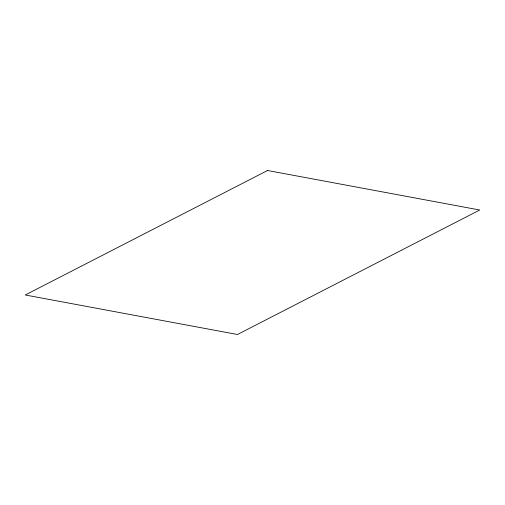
<?xml version="1.0" encoding="UTF-8"?>
<svg xmlns="http://www.w3.org/2000/svg" width="505" height="505" viewBox="0 0 505 505"><rect width="100%" height="100%" fill="white"/><g stroke="black" fill="none" stroke-linecap="round" stroke-linejoin="round"><path stroke-width="0.76" d="M267.53 170.501L25.25 294.989L237.47 334.499L479.75 210.011L267.53 170.501"/></g></svg>
